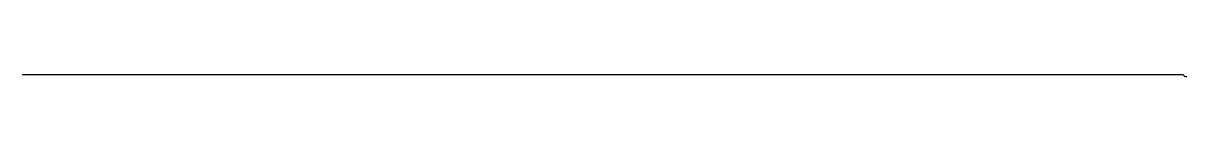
# Model space of a CAD drawing. Extents: x 7 to 316, y 15 to 485.
# Drawn here: x 84.4 to 161.6, y 14.9 to 15 of the extents above; entities that cross this region are included whole.
import ezdxf

# ---------------------------------------------------------------- set-up
doc = ezdxf.new("R2010")
doc.units = 0

msp = doc.modelspace()

# ---------------------------------------------------------------- linework, layer by layer
at = {"layer": 'contour_0'}
for p, q in [((84.375, 15), (84.5, 15)), ((84.5, 15), (84.625, 15)), ((84.625, 15), (84.75, 15)), ((84.75, 15), (84.875, 15)), ((84.875, 15), (85, 15)), ((85, 15), (85.125, 15)), ((85.125, 15), (85.25, 15)), ((85.25, 15), (85.375, 15)), ((85.375, 15), (85.5, 15)), ((85.5, 15), (85.625, 15)), ((85.625, 15), (85.75, 15)), ((85.75, 15), (85.875, 15)), ((85.875, 15), (86, 15)), ((86, 15), (86.125, 15)), ((86.125, 15), (86.25, 15)), ((86.25, 15), (86.375, 15)), ((86.375, 15), (86.5, 15)), ((86.5, 15), (86.625, 15)), ((86.625, 15), (86.75, 15)), ((86.75, 15), (86.875, 15)), ((86.875, 15), (87, 15)), ((87, 15), (87.125, 15)), ((87.125, 15), (87.25, 15)), ((87.25, 15), (87.375, 15)), ((87.375, 15), (87.5, 15)), ((87.5, 15), (87.625, 15)), ((87.625, 15), (87.75, 15)), ((87.75, 15), (87.875, 15)), ((87.875, 15), (88, 15)), ((88, 15), (88.125, 15)), ((88.125, 15), (88.25, 15)), ((88.25, 15), (88.375, 15)), ((88.375, 15), (88.5, 15)), ((88.5, 15), (88.625, 15)), ((88.625, 15), (88.75, 15)), ((88.75, 15), (88.875, 15)), ((88.875, 15), (89, 15)), ((89, 15), (89.125, 15)), ((89.125, 15), (89.25, 15)), ((89.25, 15), (89.375, 15)), ((89.375, 15), (89.5, 15)), ((89.5, 15), (89.625, 15)), ((89.625, 15), (89.75, 15)), ((89.75, 15), (89.875, 15)), ((89.875, 15), (90, 15)), ((90, 15), (90.125, 15)), ((90.125, 15), (90.25, 15)), ((90.25, 15), (90.375, 15)), ((90.375, 15), (90.5, 15)), ((90.5, 15), (90.625, 15)), ((90.625, 15), (90.75, 15)), ((90.75, 15), (90.875, 15)), ((90.875, 15), (91, 15)), ((91, 15), (91.125, 15)), ((91.125, 15), (91.25, 15)), ((91.25, 15), (91.375, 15)), ((91.375, 15), (91.5, 15)), ((91.5, 15), (91.625, 15)), ((91.625, 15), (91.75, 15)), ((91.75, 15), (91.875, 15)), ((91.875, 15), (92, 15)), ((92, 15), (92.125, 15)), ((92.125, 15), (92.25, 15)), ((92.25, 15), (92.375, 15)), ((92.375, 15), (92.5, 15)), ((92.5, 15), (92.625, 15)), ((92.625, 15), (92.75, 15)), ((92.75, 15), (92.875, 15)), ((92.875, 15), (93, 15)), ((93, 15), (93.125, 15)), ((93.125, 15), (93.25, 15)), ((93.25, 15), (93.375, 15)), ((93.375, 15), (93.5, 15)), ((93.5, 15), (93.625, 15)), ((93.625, 15), (93.75, 15)), ((93.75, 15), (93.875, 15)), ((93.875, 15), (94, 15)), ((94, 15), (94.125, 15)), ((94.125, 15), (94.25, 15)), ((94.25, 15), (94.375, 15)), ((94.375, 15), (94.5, 15)), ((94.5, 15), (94.625, 15)), ((94.625, 15), (94.75, 15)), ((94.75, 15), (94.875, 15)), ((94.875, 15), (95, 15)), ((95, 15), (95.125, 15)), ((95.125, 15), (95.25, 15)), ((95.25, 15), (95.375, 15)), ((95.375, 15), (95.5, 15)), ((95.5, 15), (95.625, 15)), ((95.625, 15), (95.75, 15)), ((95.75, 15), (95.875, 15)), ((95.875, 15), (96, 15)), ((96, 15), (96.125, 15)), ((96.125, 15), (96.25, 15)), ((96.25, 15), (96.375, 15)), ((96.375, 15), (96.5, 15)), ((96.5, 15), (96.625, 15)), ((96.625, 15), (96.75, 15)), ((96.75, 15), (96.875, 15)), ((96.875, 15), (97, 15)), ((97, 15), (97.125, 15)), ((97.125, 15), (97.25, 15)), ((97.25, 15), (97.375, 15)), ((97.375, 15), (97.5, 15)), ((97.5, 15), (97.625, 15)), ((97.625, 15), (97.75, 15)), ((97.75, 15), (97.875, 15)), ((97.875, 15), (98, 15)), ((98, 15), (98.125, 15)), ((98.125, 15), (98.25, 15)), ((98.25, 15), (98.375, 15)), ((98.375, 15), (98.5, 15)), ((98.5, 15), (98.625, 15)), ((98.625, 15), (98.75, 15)), ((98.75, 15), (98.875, 15)), ((98.875, 15), (99, 15)), ((99, 15), (99.125, 15)), ((99.125, 15), (99.25, 15)), ((99.25, 15), (99.375, 15)), ((99.375, 15), (99.5, 15)), ((99.5, 15), (99.625, 15)), ((99.625, 15), (99.75, 15)), ((99.75, 15), (99.875, 15)), ((99.875, 15), (100, 15)), ((100, 15), (100.125, 15)), ((100.125, 15), (100.25, 15)), ((100.25, 15), (100.375, 15)), ((100.375, 15), (100.5, 15)), ((100.5, 15), (100.625, 15)), ((100.625, 15), (100.75, 15)), ((100.75, 15), (100.875, 15)), ((100.875, 15), (101, 15)), ((101, 15), (101.125, 15)), ((101.125, 15), (101.25, 15)), ((101.25, 15), (101.375, 15)), ((101.375, 15), (101.5, 15)), ((101.5, 15), (101.625, 15)), ((101.625, 15), (101.75, 15)), ((101.75, 15), (101.875, 15)), ((101.875, 15), (102, 15)), ((102, 15), (102.125, 15)), ((102.125, 15), (102.25, 15)), ((102.25, 15), (102.375, 15)), ((102.375, 15), (102.5, 15)), ((102.5, 15), (102.625, 15)), ((102.625, 15), (102.75, 15)), ((102.75, 15), (102.875, 15)), ((102.875, 15), (103, 15)), ((103, 15), (103.125, 15)), ((103.125, 15), (103.25, 15)), ((103.25, 15), (103.375, 15)), ((103.375, 15), (103.5, 15)), ((103.5, 15), (103.625, 15)), ((103.625, 15), (103.75, 15)), ((103.75, 15), (103.875, 15)), ((103.875, 15), (104, 15)), ((104, 15), (104.125, 15)), ((104.125, 15), (104.25, 15)), ((104.25, 15), (104.375, 15)), ((104.375, 15), (104.5, 15)), ((104.5, 15), (104.625, 15)), ((104.625, 15), (104.75, 15)), ((104.75, 15), (104.875, 15)), ((104.875, 15), (105, 15)), ((105, 15), (105.125, 15)), ((105.125, 15), (105.25, 15)), ((105.25, 15), (105.375, 15)), ((105.375, 15), (105.5, 15)), ((105.5, 15), (105.625, 15)), ((105.625, 15), (105.75, 15)), ((105.75, 15), (105.875, 15)), ((105.875, 15), (106, 15)), ((106, 15), (106.125, 15)), ((106.125, 15), (106.25, 15)), ((106.25, 15), (106.375, 15)), ((106.375, 15), (106.5, 15)), ((106.5, 15), (106.625, 15)), ((106.625, 15), (106.75, 15)), ((106.75, 15), (106.875, 15)), ((106.875, 15), (107, 15)), ((107, 15), (107.125, 15)), ((107.125, 15), (107.25, 15)), ((107.25, 15), (107.375, 15)), ((107.375, 15), (107.5, 15)), ((107.5, 15), (107.625, 15)), ((107.625, 15), (107.75, 15)), ((107.75, 15), (107.875, 15)), ((107.875, 15), (108, 15)), ((108, 15), (108.125, 15)), ((108.125, 15), (108.25, 15)), ((108.25, 15), (108.375, 15)), ((108.375, 15), (108.5, 15)), ((108.5, 15), (108.625, 15)), ((108.625, 15), (108.75, 15)), ((108.75, 15), (108.875, 15)), ((108.875, 15), (109, 15)), ((109, 15), (109.125, 15)), ((109.125, 15), (109.25, 15)), ((109.25, 15), (109.375, 15)), ((109.375, 15), (109.5, 15)), ((109.5, 15), (109.625, 15)), ((109.625, 15), (109.75, 15)), ((109.75, 15), (109.875, 15)), ((109.875, 15), (110, 15)), ((110, 15), (110.125, 15)), ((110.125, 15), (110.25, 15)), ((110.25, 15), (110.375, 15)), ((110.375, 15), (110.5, 15)), ((110.5, 15), (110.625, 15)), ((110.625, 15), (110.75, 15)), ((110.75, 15), (110.875, 15)), ((110.875, 15), (111, 15)), ((111, 15), (111.125, 15)), ((111.125, 15), (111.25, 15)), ((111.25, 15), (111.375, 15)), ((111.375, 15), (111.5, 15)), ((111.5, 15), (111.625, 15)), ((111.625, 15), (111.75, 15)), ((111.75, 15), (111.875, 15)), ((111.875, 15), (112, 15)), ((112, 15), (112.125, 15)), ((112.125, 15), (112.25, 15)), ((112.25, 15), (112.375, 15)), ((112.375, 15), (112.5, 15)), ((112.5, 15), (112.625, 15)), ((112.625, 15), (112.75, 15)), ((112.75, 15), (112.875, 15)), ((112.875, 15), (113, 15)), ((113, 15), (113.125, 15)), ((113.125, 15), (113.25, 15)), ((113.25, 15), (113.375, 15)), ((113.375, 15), (113.5, 15)), ((113.5, 15), (113.625, 15)), ((113.625, 15), (113.75, 15)), ((113.75, 15), (113.875, 15)), ((113.875, 15), (114, 15)), ((114, 15), (114.125, 15)), ((114.125, 15), (114.25, 15)), ((114.25, 15), (114.375, 15)), ((114.375, 15), (114.5, 15)), ((114.5, 15), (114.625, 15)), ((114.625, 15), (114.75, 15)), ((114.75, 15), (114.875, 15)), ((114.875, 15), (115, 15)), ((115, 15), (115.125, 15)), ((115.125, 15), (115.25, 15)), ((115.25, 15), (115.375, 15)), ((115.375, 15), (115.5, 15)), ((115.5, 15), (115.625, 15)), ((115.625, 15), (115.75, 15)), ((115.75, 15), (115.875, 15)), ((115.875, 15), (116, 15)), ((116, 15), (116.125, 15)), ((116.125, 15), (116.25, 15)), ((116.25, 15), (116.375, 15)), ((116.375, 15), (116.5, 15)), ((116.5, 15), (116.625, 15)), ((116.625, 15), (116.75, 15)), ((116.75, 15), (116.875, 15)), ((116.875, 15), (117, 15)), ((117, 15), (117.125, 15)), ((117.125, 15), (117.25, 15)), ((117.25, 15), (117.375, 15)), ((117.375, 15), (117.5, 15)), ((117.5, 15), (117.625, 15)), ((117.625, 15), (117.75, 15)), ((117.75, 15), (117.875, 15)), ((117.875, 15), (118, 15)), ((118, 15), (118.125, 15)), ((118.125, 15), (118.25, 15)), ((118.25, 15), (118.375, 15)), ((118.375, 15), (118.5, 15)), ((118.5, 15), (118.625, 15)), ((118.625, 15), (118.75, 15)), ((118.75, 15), (118.875, 15)), ((118.875, 15), (119, 15)), ((119, 15), (119.125, 15)), ((119.125, 15), (119.25, 15)), ((119.25, 15), (119.375, 15)), ((119.375, 15), (119.5, 15)), ((119.5, 15), (119.625, 15)), ((119.625, 15), (119.75, 15)), ((119.75, 15), (119.875, 15)), ((119.875, 15), (120, 15)), ((120, 15), (120.125, 15)), ((120.125, 15), (120.25, 15)), ((120.25, 15), (120.375, 15)), ((120.375, 15), (120.5, 15)), ((120.5, 15), (120.625, 15)), ((120.625, 15), (120.75, 15)), ((120.75, 15), (120.875, 15)), ((120.875, 15), (121, 15)), ((121, 15), (121.125, 15)), ((121.125, 15), (121.25, 15)), ((121.25, 15), (121.375, 15)), ((121.375, 15), (121.5, 15)), ((121.5, 15), (121.625, 15)), ((121.625, 15), (121.75, 15)), ((121.75, 15), (121.875, 15)), ((121.875, 15), (122, 15)), ((122, 15), (122.125, 15)), ((122.125, 15), (122.25, 15)), ((122.25, 15), (122.375, 15)), ((122.375, 15), (122.5, 15)), ((122.5, 15), (122.625, 15)), ((122.625, 15), (122.75, 15)), ((122.75, 15), (122.875, 15)), ((122.875, 15), (123, 15)), ((123, 15), (123.125, 15)), ((123.125, 15), (123.25, 15)), ((123.25, 15), (123.375, 15)), ((123.375, 15), (123.5, 15)), ((123.5, 15), (123.625, 15)), ((123.625, 15), (123.75, 15)), ((123.75, 15), (123.875, 15)), ((123.875, 15), (124, 15)), ((124, 15), (124.125, 15)), ((124.125, 15), (124.25, 15)), ((124.25, 15), (124.375, 15)), ((124.375, 15), (124.5, 15)), ((124.5, 15), (124.625, 15)), ((124.625, 15), (124.75, 15)), ((124.75, 15), (124.875, 15)), ((124.875, 15), (125, 15)), ((125, 15), (125.125, 15)), ((125.125, 15), (125.25, 15)), ((125.25, 15), (125.375, 15)), ((125.375, 15), (125.5, 15)), ((125.5, 15), (125.625, 15)), ((125.625, 15), (125.75, 15)), ((125.75, 15), (125.875, 15)), ((125.875, 15), (126, 15)), ((126, 15), (126.125, 15)), ((126.125, 15), (126.25, 15)), ((126.25, 15), (126.375, 15)), ((126.375, 15), (126.5, 15)), ((126.5, 15), (126.625, 15)), ((126.625, 15), (126.75, 15)), ((126.75, 15), (126.875, 15)), ((126.875, 15), (127, 15)), ((127, 15), (127.125, 15)), ((127.125, 15), (127.25, 15)), ((127.25, 15), (127.375, 15)), ((127.375, 15), (127.5, 15)), ((127.5, 15), (127.625, 15)), ((127.625, 15), (127.75, 15)), ((127.75, 15), (127.875, 15)), ((127.875, 15), (128, 15)), ((128, 15), (128.125, 15)), ((128.125, 15), (128.25, 15)), ((128.25, 15), (128.375, 15)), ((128.375, 15), (128.5, 15)), ((128.5, 15), (128.625, 15)), ((128.625, 15), (128.75, 15)), ((128.75, 15), (128.875, 15)), ((128.875, 15), (129, 15)), ((129, 15), (129.125, 15)), ((129.125, 15), (129.25, 15)), ((129.25, 15), (129.375, 15)), ((129.375, 15), (129.5, 15)), ((129.5, 15), (129.625, 15)), ((129.625, 15), (129.75, 15)), ((129.75, 15), (129.875, 15)), ((129.875, 15), (130, 15)), ((130, 15), (130.125, 15)), ((130.125, 15), (130.25, 15)), ((130.25, 15), (130.375, 15)), ((130.375, 15), (130.5, 15)), ((130.5, 15), (130.625, 15)), ((130.625, 15), (130.75, 15)), ((130.75, 15), (130.875, 15)), ((130.875, 15), (131, 15)), ((131, 15), (131.125, 15)), ((131.125, 15), (131.25, 15)), ((131.25, 15), (131.375, 15)), ((131.375, 15), (131.5, 15)), ((131.5, 15), (131.625, 15)), ((131.625, 15), (131.75, 15)), ((131.75, 15), (131.875, 15)), ((131.875, 15), (132, 15)), ((132, 15), (132.125, 15)), ((132.125, 15), (132.25, 15)), ((132.25, 15), (132.375, 15)), ((132.375, 15), (132.5, 15)), ((132.5, 15), (132.625, 15)), ((132.625, 15), (132.75, 15)), ((132.75, 15), (132.875, 15)), ((132.875, 15), (133, 15)), ((133, 15), (133.125, 15)), ((133.125, 15), (133.25, 15)), ((133.25, 15), (133.375, 15)), ((133.375, 15), (133.5, 15)), ((133.5, 15), (133.625, 15)), ((133.625, 15), (133.75, 15)), ((133.75, 15), (133.875, 15)), ((133.875, 15), (134, 15)), ((134, 15), (134.125, 15)), ((134.125, 15), (134.25, 15)), ((134.25, 15), (134.375, 15)), ((134.375, 15), (134.5, 15)), ((134.5, 15), (134.625, 15)), ((134.625, 15), (134.75, 15)), ((134.75, 15), (134.875, 15)), ((134.875, 15), (135, 15)), ((135, 15), (135.125, 15)), ((135.125, 15), (135.25, 15)), ((135.25, 15), (135.375, 15)), ((135.375, 15), (135.5, 15)), ((135.5, 15), (135.625, 15)), ((135.625, 15), (135.75, 15)), ((135.75, 15), (135.875, 15)), ((135.875, 15), (136, 15)), ((136, 15), (136.125, 15)), ((136.125, 15), (136.25, 15)), ((136.25, 15), (136.375, 15)), ((136.375, 15), (136.5, 15)), ((136.5, 15), (136.625, 15)), ((136.625, 15), (136.75, 15)), ((136.75, 15), (136.875, 15)), ((136.875, 15), (137, 15)), ((137, 15), (137.125, 15)), ((137.125, 15), (137.25, 15)), ((137.25, 15), (137.375, 15)), ((137.375, 15), (137.5, 15)), ((137.5, 15), (137.625, 15)), ((137.625, 15), (137.75, 15)), ((137.75, 15), (137.875, 15)), ((137.875, 15), (138, 15)), ((138, 15), (138.125, 15)), ((138.125, 15), (138.25, 15)), ((138.25, 15), (138.375, 15)), ((138.375, 15), (138.5, 15)), ((138.5, 15), (138.625, 15)), ((138.625, 15), (138.75, 15)), ((138.75, 15), (138.875, 15)), ((138.875, 15), (139, 15)), ((139, 15), (139.125, 15)), ((139.125, 15), (139.25, 15)), ((139.25, 15), (139.375, 15)), ((139.375, 15), (139.5, 15)), ((139.5, 15), (139.625, 15)), ((139.625, 15), (139.75, 15)), ((139.75, 15), (139.875, 15)), ((139.875, 15), (140, 15)), ((140, 15), (140.125, 15)), ((140.125, 15), (140.25, 15)), ((140.25, 15), (140.375, 15)), ((140.375, 15), (140.5, 15)), ((140.5, 15), (140.625, 15)), ((140.625, 15), (140.75, 15)), ((140.75, 15), (140.875, 15)), ((140.875, 15), (141, 15)), ((141, 15), (141.125, 15)), ((141.125, 15), (141.25, 15)), ((141.25, 15), (141.375, 15)), ((141.375, 15), (141.5, 15)), ((141.5, 15), (141.625, 15)), ((141.625, 15), (141.75, 15)), ((141.75, 15), (141.875, 15)), ((141.875, 15), (142, 15)), ((142, 15), (142.125, 15)), ((142.125, 15), (142.25, 15)), ((142.25, 15), (142.375, 15)), ((142.375, 15), (142.5, 15)), ((142.5, 15), (142.625, 15)), ((142.625, 15), (142.75, 15)), ((142.75, 15), (142.875, 15)), ((142.875, 15), (143, 15)), ((143, 15), (143.125, 15)), ((143.125, 15), (143.25, 15)), ((143.25, 15), (143.375, 15)), ((143.375, 15), (143.5, 15)), ((143.5, 15), (143.625, 15)), ((143.625, 15), (143.75, 15)), ((143.75, 15), (143.875, 15)), ((143.875, 15), (144, 15)), ((144, 15), (144.125, 15)), ((144.125, 15), (144.25, 15)), ((144.25, 15), (144.375, 15)), ((144.375, 15), (144.5, 15)), ((144.5, 15), (144.625, 15)), ((144.625, 15), (144.75, 15)), ((144.75, 15), (144.875, 15)), ((144.875, 15), (145, 15)), ((145, 15), (145.125, 15)), ((145.125, 15), (145.25, 15)), ((145.25, 15), (145.375, 15)), ((145.375, 15), (145.5, 15)), ((145.5, 15), (145.625, 15)), ((145.625, 15), (145.75, 15)), ((145.75, 15), (145.875, 15)), ((145.875, 15), (146, 15)), ((146, 15), (146.125, 15)), ((146.125, 15), (146.25, 15)), ((146.25, 15), (146.375, 15)), ((146.375, 15), (146.5, 15)), ((146.5, 15), (146.625, 15)), ((146.625, 15), (146.75, 15)), ((146.75, 15), (146.875, 15)), ((146.875, 15), (147, 15)), ((147, 15), (147.125, 15)), ((147.125, 15), (147.25, 15)), ((147.25, 15), (147.375, 15)), ((147.375, 15), (147.5, 15)), ((147.5, 15), (147.625, 15)), ((147.625, 15), (147.75, 15)), ((147.75, 15), (147.875, 15)), ((147.875, 15), (148, 15)), ((148, 15), (148.125, 15)), ((148.125, 15), (148.25, 15)), ((148.25, 15), (148.375, 15)), ((148.375, 15), (148.5, 15)), ((148.5, 15), (148.625, 15)), ((148.625, 15), (148.75, 15)), ((148.75, 15), (148.875, 15)), ((148.875, 15), (149, 15)), ((149, 15), (149.125, 15)), ((149.125, 15), (149.25, 15)), ((149.25, 15), (149.375, 15)), ((149.375, 15), (149.5, 15)), ((149.5, 15), (149.625, 15)), ((149.625, 15), (149.75, 15)), ((149.75, 15), (149.875, 15)), ((149.875, 15), (150, 15)), ((150, 15), (150.125, 15)), ((150.125, 15), (150.25, 15)), ((150.25, 15), (150.375, 15)), ((150.375, 15), (150.5, 15)), ((150.5, 15), (150.625, 15)), ((150.625, 15), (150.75, 15)), ((150.75, 15), (150.875, 15)), ((150.875, 15), (151, 15)), ((151, 15), (151.125, 15)), ((151.125, 15), (151.25, 15)), ((151.25, 15), (151.375, 15)), ((151.375, 15), (151.5, 15)), ((151.5, 15), (151.625, 15)), ((151.625, 15), (151.75, 15)), ((151.75, 15), (151.875, 15)), ((151.875, 15), (152, 15)), ((152, 15), (152.125, 15)), ((152.125, 15), (152.25, 15)), ((152.25, 15), (152.375, 15)), ((152.375, 15), (152.5, 15)), ((152.5, 15), (152.625, 15)), ((152.625, 15), (152.75, 15)), ((152.75, 15), (152.875, 15)), ((152.875, 15), (153, 15)), ((153, 15), (153.125, 15)), ((153.125, 15), (153.25, 15)), ((153.25, 15), (153.375, 15)), ((153.375, 15), (153.5, 15)), ((153.5, 15), (153.625, 15)), ((153.625, 15), (153.75, 15)), ((153.75, 15), (153.875, 15)), ((153.875, 15), (154, 15)), ((154, 15), (154.125, 15)), ((154.125, 15), (154.25, 15)), ((154.25, 15), (154.375, 15)), ((154.375, 15), (154.5, 15)), ((154.5, 15), (154.625, 15)), ((154.625, 15), (154.75, 15)), ((154.75, 15), (154.875, 15)), ((154.875, 15), (155, 15)), ((155, 15), (155.125, 15)), ((155.125, 15), (155.25, 15)), ((155.25, 15), (155.375, 15)), ((155.375, 15), (155.5, 15)), ((155.5, 15), (155.625, 15)), ((155.625, 15), (155.75, 15)), ((155.75, 15), (155.875, 15)), ((155.875, 15), (156, 15)), ((156, 15), (156.125, 15)), ((156.125, 15), (156.25, 15)), ((156.25, 15), (156.375, 15)), ((156.375, 15), (156.5, 15)), ((156.5, 15), (156.625, 15)), ((156.625, 15), (156.75, 15)), ((156.75, 15), (156.875, 15)), ((156.875, 15), (157, 15)), ((157, 15), (157.125, 15)), ((157.125, 15), (157.25, 15)), ((157.25, 15), (157.375, 15)), ((157.375, 15), (157.5, 15)), ((157.5, 15), (157.625, 15)), ((157.625, 15), (157.75, 15)), ((157.75, 15), (157.875, 15)), ((157.875, 15), (158, 15)), ((158, 15), (158.125, 15)), ((158.125, 15), (158.25, 15)), ((158.25, 15), (158.375, 15)), ((158.375, 15), (158.5, 15)), ((158.5, 15), (158.625, 15)), ((158.625, 15), (158.75, 15)), ((158.75, 15), (158.875, 15)), ((158.875, 15), (159, 15)), ((159, 15), (159.125, 15)), ((159.125, 15), (159.25, 15)), ((159.25, 15), (159.375, 15)), ((159.375, 15), (159.5, 15)), ((159.5, 15), (159.625, 15)), ((159.625, 15), (159.75, 15)), ((159.75, 15), (159.875, 15)), ((159.875, 15), (160, 15)), ((160, 15), (160.125, 15)), ((160.125, 15), (160.25, 15)), ((160.25, 15), (160.375, 15)), ((160.375, 15), (160.5, 15)), ((160.5, 15), (160.625, 15)), ((160.625, 15), (160.75, 15)), ((160.75, 15), (160.875, 15)), ((160.875, 15), (161, 15)), ((161, 15), (161.125, 15)), ((161.125, 15), (161.25, 15)), ((161.25, 15), (161.375, 15)), ((161.375, 15), (161.5, 14.875)), ((161.5, 14.875), (161.625, 14.875))]:
    msp.add_line(p, q, dxfattribs=at)

doc.saveas('drawing.dxf')
